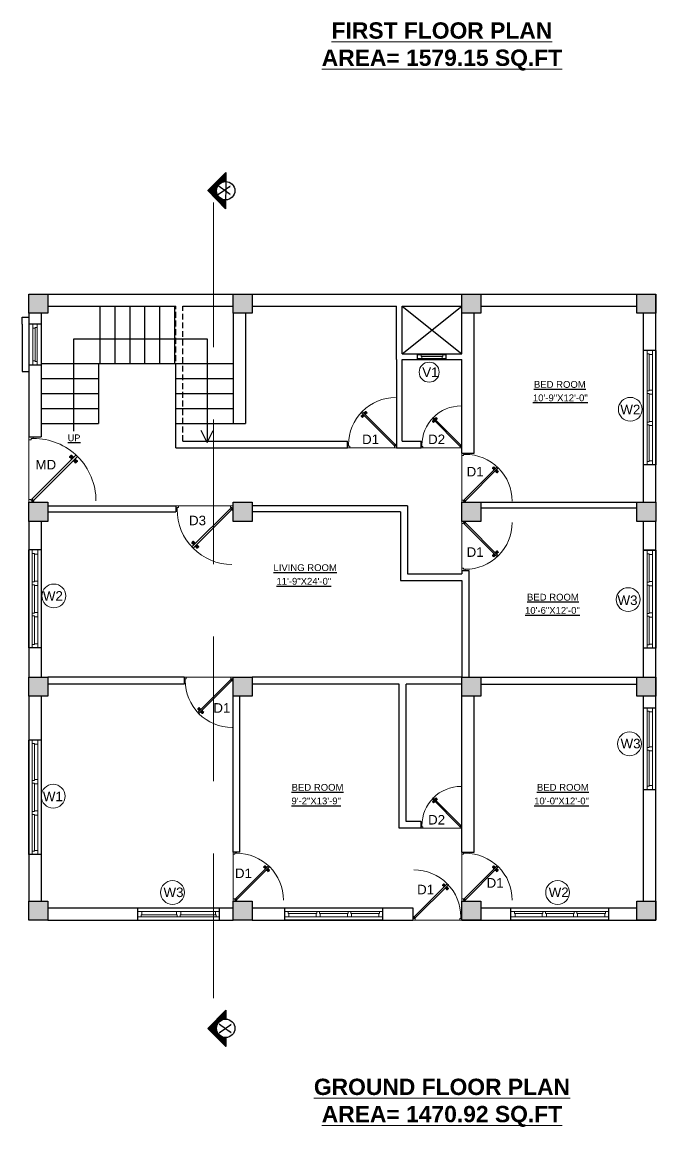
# Model space of a CAD drawing. Header units: inches. Extents: x 1397 to 20304, y -27267 to -746.
# Drawn here: x 15008 to 15473, y -20608 to -19797 of the extents above; entities that cross this region are included whole.
import ezdxf

# ---------------------------------------------------------------- set-up
doc = ezdxf.new("R2010")
doc.units = ezdxf.units.IN
doc.header["$LTSCALE"] = 17
doc.header["$MEASUREMENT"] = 0
doc.linetypes.add('21_FP_00$0$HIDDEN', pattern=[0.375, 0.25, -0.125])
doc.linetypes.add('PHANTOM2', pattern=[1.25, 0.625, -0.125, 0.125, -0.125, 0.125, -0.125])
for name, color, linetype, lineweight in [('25 BOT BAR', 12, 'Continuous', 25), ('aa_section_line', 2, 'PHANTOM2', 13), ('DOOR & WIN', 1, 'Continuous', 25), ('OUTLINE', 1, 'Continuous', 25), ('PUERTAS', 7, 'Continuous', 9), ('TEXT', 231, 'Continuous', 20), ('WINDOW FRAME PLAN', 162, 'Continuous', 18)]:
    doc.layers.add(name, color=color, linetype=linetype, lineweight=lineweight)
doc.layers.add('A-Sect-Iden', color=111, linetype='Continuous')
doc.styles.add('DIMTEXT', font='arial.ttf', dxfattribs={"height": 6})
doc.styles.add('HEADING', font='swissel.ttf')

# ---------------------------------------------------------------- blocks, each defined once
blk = doc.blocks.new('DFFDFD')
at = {"layer": 'DOOR & WIN'}
for p, q in [((-13646.78, -2252.33), (-13646.78, -2168.33)), ((-13637.78, -2168.33), (-13646.78, -2168.33)), ((-13637.78, -2168.33), (-13637.78, -2252.33)), ((-13637.78, -2252.33), (-13646.78, -2252.33)), ((-13637.78, -2252.33), (-13646.78, -2252.33))]:
    blk.add_line(p, q, dxfattribs=at)
at = {"layer": 'WINDOW FRAME PLAN'}
for p, q in [((-13644.28, -2168.33), (-13644.28, -2170.83)), ((-13644.28, -2249.83), (-13644.28, -2170.83)), ((-13644.28, -2170.83), (-13642.78, -2170.83)), ((-13642.78, -2170.83), (-13642.78, -2171.33)), ((-13642.78, -2171.33), (-13642.78, -2197.83)), ((-13642.78, -2171.33), (-13640.28, -2171.33)), ((-13640.28, -2168.33), (-13640.28, -2171.33)), ((-13640.28, -2171.33), (-13640.28, -2249.33)), ((-13644.28, -2197.83), (-13642.78, -2197.83)), ((-13642.78, -2197.33), (-13640.28, -2197.33)), ((-13644.28, -2199.83), (-13642.78, -2199.83)), ((-13642.78, -2199.83), (-13642.78, -2200.33)), ((-13642.78, -2199.83), (-13642.78, -2220.83)), ((-13642.78, -2200.33), (-13640.28, -2200.33)), ((-13644.28, -2220.83), (-13642.78, -2220.83)), ((-13644.28, -2222.83), (-13642.78, -2222.83)), ((-13642.78, -2220.33), (-13640.28, -2220.33)), ((-13642.78, -2220.83), (-13642.78, -2220.33)), ((-13642.78, -2222.83), (-13642.78, -2249.33)), ((-13642.78, -2223.33), (-13640.28, -2223.33)), ((-13644.28, -2252.33), (-13644.28, -2249.83)), ((-13644.28, -2249.83), (-13642.78, -2249.83)), ((-13642.78, -2249.33), (-13640.28, -2249.33)), ((-13642.78, -2249.83), (-13642.78, -2249.33)), ((-13640.28, -2252.33), (-13640.28, -2249.33))]:
    blk.add_line(p, q, dxfattribs=at)
blk = doc.blocks.new('3ft')
at = {"layer": 'PUERTAS', "color": 6}
for p, q in [((1.01, 2.52), (25.23, 26.74)), ((26.05, 25.92), (1.77, 1.64)), ((26.05, 25.92), (25.23, 26.74)), ((0, 2.4), (0, 0)), ((0.72, 2.4), (0, 2.4)), ((1.6, 0), (0, 0)), ((0.72, 1.52), (0.72, 2.44)), ((0.8, 1.52), (0.72, 1.52)), ((0.8, 1.52), (0.8, 2.41)), ((0.8, 1.2), (0.8, 1.52)), ((1.6, 1.2), (0.8, 1.2)), ((1.57, 1.84), (0.94, 2.47)), ((1.63, 1.89), (0.97, 2.55)), ((1.63, 1.89), (1.57, 1.84)), ((1.77, 1.64), (1.57, 1.84)), ((1.6, 0), (1.6, 1.2)), ((34.4, 0), (34.4, 1.2)), ((34.4, 1.2), (35.2, 1.2)), ((34.4, 0), (36, 0)), ((35.2, 1.2), (35.2, 2.4)), ((35.2, 2.4), (36, 2.4)), ((36, 0), (36, 2.4))]:
    blk.add_line(p, q, dxfattribs=at)
at = {"layer": 'PUERTAS', "color": 8}
for p, q in [((22.57, 24.94), (21.65, 25.68)), ((22.63, 24.99), (21.69, 25.75)), ((22.74, 25.1), (21.84, 25.9)), ((22.13, 26.28), (21.98, 26.13)), ((22.88, 25.24), (22.01, 26.06)), ((22.13, 26.28), (22.27, 26.42)), ((22.29, 26.41), (22.27, 26.42)), ((23.16, 25.52), (22.34, 26.39)), ((23.3, 25.66), (22.5, 26.56)), ((23.41, 25.77), (22.65, 26.71)), ((22.69, 24.32), (23.02, 24.83)), ((23.46, 25.83), (22.72, 26.75)), ((22.95, 24.96), (22.84, 25.07)), ((22.98, 24.99), (22.86, 25.1)), ((23.03, 25.04), (22.91, 25.15)), ((22.91, 24.53), (23.1, 24.91)), ((23.11, 25.12), (22.99, 25.23)), ((23.13, 24.76), (23.18, 24.99)), ((23.28, 25.3), (23.17, 25.41)), ((23.36, 25.37), (23.25, 25.49)), ((23.31, 24.94), (23.28, 25.08)), ((23.41, 25.43), (23.3, 25.54)), ((23.46, 25.09), (23.32, 25.13)), ((23.44, 25.45), (23.33, 25.56)), ((23.64, 25.27), (23.41, 25.22)), ((23.87, 25.49), (23.49, 25.3)), ((24.08, 25.71), (23.57, 25.38)), ((24.8, 24.56), (24.61, 24.18)), ((25.02, 24.77), (24.68, 24.26)), ((23.63, 23.38), (24.14, 23.72)), ((23.84, 23.6), (24.22, 23.79)), ((24.07, 23.82), (24.3, 23.88)), ((24.25, 24), (24.39, 23.97)), ((24.25, 23.26), (24.99, 22.34)), ((24.27, 23.64), (24.38, 23.53)), ((24.3, 23.67), (24.41, 23.56)), ((24.3, 23.32), (25.06, 22.38)), ((24.35, 23.72), (24.46, 23.61)), ((24.4, 24.15), (24.43, 24.01)), ((24.41, 23.43), (25.2, 22.53)), ((24.43, 23.8), (24.54, 23.69)), ((24.58, 24.33), (24.52, 24.1)), ((24.55, 23.57), (25.37, 22.7)), ((24.6, 23.97), (24.72, 23.86)), ((24.68, 24.05), (24.79, 23.94)), ((24.73, 24.1), (24.85, 23.99)), ((24.76, 24.13), (24.87, 24.02)), ((24.83, 23.85), (25.7, 23.03)), ((24.97, 23.99), (25.87, 23.2)), ((25.08, 24.1), (26.02, 23.34)), ((25.14, 24.15), (26.06, 23.41)), ((25.58, 22.82), (25.43, 22.67)), ((25.58, 22.82), (25.73, 22.97)), ((25.72, 22.98), (25.73, 22.97)), ((0, 0), (36, 0))]:
    blk.add_line(p, q, dxfattribs=at)
at = {"layer": 'PUERTAS', "color": 1}
for p, q in [((21.67, 25.73), (22.17, 26.23)), ((22.49, 24.95), (21.67, 25.61)), ((21.7, 25.82), (22.14, 26.26)), ((21.73, 25.79), (21.7, 25.82)), ((22.58, 26.7), (22.14, 26.26)), ((22.67, 26.73), (22.17, 26.23)), ((22.61, 26.67), (22.58, 26.7)), ((22.6, 24.96), (23.02, 25.38)), ((22.61, 24.25), (22.92, 24.72)), ((22.7, 25.07), (22.71, 25.06)), ((23.45, 25.91), (22.79, 26.73)), ((22.82, 25.06), (23.08, 25.32)), ((22.94, 24.95), (22.83, 25.07)), ((22.92, 24.72), (22.92, 24.72)), ((22.93, 24.94), (23.19, 25.21)), ((22.93, 24.84), (22.93, 24.83)), ((23.44, 25.81), (23.02, 25.38)), ((23.34, 25.58), (23.08, 25.32)), ((23.46, 25.47), (23.19, 25.21)), ((23.33, 25.7), (23.34, 25.69)), ((23.45, 25.46), (23.33, 25.57)), ((23.57, 25.47), (23.57, 25.47)), ((24.15, 25.79), (23.68, 25.48)), ((23.68, 25.48), (23.68, 25.48)), ((24.27, 25.78), (24.26, 25.79)), ((24.79, 24.38), (24.78, 24.37)), ((25.1, 24.84), (24.79, 24.38)), ((25.09, 24.96), (25.1, 24.95)), ((22.62, 24.13), (22.61, 24.14)), ((23.44, 23.31), (23.45, 23.3)), ((23.56, 23.3), (24.03, 23.61)), ((24.03, 23.61), (24.03, 23.62)), ((24.14, 23.62), (24.14, 23.62)), ((24.25, 23.62), (24.51, 23.89)), ((24.26, 23.29), (24.69, 23.71)), ((24.26, 23.63), (24.37, 23.52)), ((24.26, 23.18), (24.92, 22.37)), ((24.37, 23.52), (24.63, 23.77)), ((24.37, 23.4), (24.37, 23.4)), ((24.78, 24.15), (24.51, 23.89)), ((24.89, 24.03), (24.63, 23.77)), ((25.11, 24.14), (24.69, 23.71)), ((24.77, 24.14), (24.88, 24.03)), ((24.78, 24.26), (24.78, 24.26)), ((25, 24.03), (25, 24.03)), ((25.04, 22.36), (25.54, 22.86)), ((25.1, 22.42), (25.13, 22.39)), ((25.13, 22.39), (25.57, 22.83)), ((25.22, 24.14), (26.03, 23.48)), ((26.04, 23.37), (25.54, 22.86)), ((26.01, 23.27), (25.57, 22.83)), ((25.98, 23.3), (26.01, 23.27))]:
    blk.add_line(p, q, dxfattribs=at)
at = {"layer": 'PUERTAS', "color": 2}
for p, q in [((21.99, 26.11), (21.98, 26.13)), ((25.42, 22.68), (25.43, 22.67))]:
    blk.add_line(p, q, dxfattribs=at)
at = {"layer": 'PUERTAS', "color": 6}
for radius in [0.155, 0.0752]:
    blk.add_circle((0.82, 2.56), radius, dxfattribs=at)
blk.add_arc((0.82, 2.56), 34.38, 359.72845, 90.03333, dxfattribs=at)
at = {"layer": 'PUERTAS', "color": 1}
for centre, start, end in [((22.54, 25.01), 231.07637, 315), ((22.73, 26.68), 38.92363, 135), ((22.77, 25.12), 225, 315), ((22.99, 24.89), 135, 219.74275), ((22.87, 24.78), 315, 39.74275), ((23.28, 25.63), 315, 45), ((23.39, 25.86), 315, 38.92363), ((23.51, 25.41), 50.25725, 135), ((23.62, 25.53), 230.25725, 315), ((24.2, 25.73), 45, 135), ((24.84, 24.31), 135, 219.74275), ((25.04, 24.89), 315, 45), ((22.67, 24.2), 135, 225), ((23.51, 23.36), 225, 315), ((24.09, 23.56), 50.25725, 135), ((24.2, 23.68), 230.25725, 315), ((24.32, 23.23), 135, 218.92363), ((24.42, 23.46), 135, 225), ((24.72, 24.21), 315, 39.74275), ((24.94, 23.98), 45, 135), ((24.98, 22.42), 218.92363, 315), ((25.17, 24.08), 51.07637, 135), ((25.98, 23.42), 315, 51.07637)]:
    blk.add_arc(centre, 0.08, start, end, dxfattribs=at)
blk = doc.blocks.new('*U2802')
at = {"color": 3, "xscale": -1}
blk.add_blockref('3ft', (42, 0), dxfattribs=at)
blk = doc.blocks.new('ffddd')
at = {"layer": 'DOOR & WIN'}
for p, q in [((-13345.31, -2388.07), (-13345.31, -2316.07)), ((-13336.31, -2316.07), (-13345.31, -2316.07)), ((-13336.31, -2316.07), (-13336.31, -2388.07)), ((-13336.31, -2388.07), (-13345.31, -2388.07)), ((-13336.31, -2388.07), (-13345.31, -2388.07))]:
    blk.add_line(p, q, dxfattribs=at)
at = {"layer": 'WINDOW FRAME PLAN'}
for p, q in [((-13342.81, -2316.07), (-13342.81, -2318.57)), ((-13342.81, -2385.57), (-13342.81, -2318.57)), ((-13342.81, -2318.57), (-13341.31, -2318.57)), ((-13341.31, -2318.57), (-13341.31, -2319.07)), ((-13341.31, -2319.07), (-13341.31, -2339.57)), ((-13341.31, -2319.07), (-13338.81, -2319.07)), ((-13338.81, -2316.07), (-13338.81, -2319.07)), ((-13338.81, -2319.07), (-13338.81, -2385.07)), ((-13342.81, -2339.57), (-13341.31, -2339.57)), ((-13342.81, -2341.57), (-13341.31, -2341.57)), ((-13341.31, -2339.07), (-13338.81, -2339.07)), ((-13341.31, -2341.57), (-13341.31, -2342.07)), ((-13341.31, -2341.57), (-13341.31, -2362.57)), ((-13341.31, -2342.07), (-13338.81, -2342.07)), ((-13342.81, -2362.57), (-13341.31, -2362.57)), ((-13342.81, -2364.57), (-13341.31, -2364.57)), ((-13341.31, -2362.07), (-13338.81, -2362.07)), ((-13341.31, -2362.57), (-13341.31, -2362.07)), ((-13341.31, -2364.57), (-13341.31, -2385.57)), ((-13341.31, -2365.07), (-13338.81, -2365.07)), ((-13342.81, -2388.07), (-13342.81, -2385.57)), ((-13342.81, -2385.57), (-13341.31, -2385.57)), ((-13341.31, -2385.07), (-13338.81, -2385.07)), ((-13341.31, -2385.57), (-13341.31, -2385.07)), ((-13338.81, -2388.07), (-13338.81, -2385.07))]:
    blk.add_line(p, q, dxfattribs=at)
blk = doc.blocks.new('*U3029')
at = {"layer": 'PUERTAS', "color": 2}
for p, q in [((11.61, 30.24), (12.57, 31.2)), ((11.61, 30.24), (39.94, 1.92)), ((40.83, 2.94), (12.57, 31.2)), ((16.34, 30.46), (16.36, 30.48)), ((12.35, 26.47), (12.33, 26.45)), ((0, 0), (0, 2.8)), ((0.93, 2.8), (0, 2.8)), ((1.87, 0), (0, 0)), ((0.93, 1.4), (0.93, 2.8)), ((1.87, 1.4), (0.93, 1.4)), ((1.87, 0), (1.87, 1.4)), ((39.94, 1.92), (40.16, 2.14)), ((40.1, 2.21), (40.86, 2.97)), ((40.1, 2.21), (40.16, 2.14)), ((40.13, 0), (40.13, 1.4)), ((40.13, 1.4), (41.07, 1.4)), ((40.13, 0), (42, 0)), ((40.16, 2.14), (40.9, 2.88)), ((41.07, 1.77), (41.07, 2.81)), ((41.07, 1.4), (41.07, 1.77)), ((41.07, 1.77), (41.16, 1.77)), ((41.16, 1.77), (41.16, 2.85)), ((41.16, 2.8), (42, 2.8)), ((42, 2.8), (42, 0))]:
    blk.add_line(p, q, dxfattribs=at)
at = {"layer": 'PUERTAS', "color": 1}
for p, q in [((12.73, 29.12), (12.72, 29.11)), ((12.72, 28.98), (13.08, 28.44)), ((13.08, 28.44), (13.08, 28.43)), ((13.69, 30.08), (13.7, 30.09)), ((13.83, 30.09), (14.37, 29.73)), ((14.37, 29.73), (14.38, 29.72)), ((14.51, 29.72), (14.5, 29.72)), ((14.63, 29.71), (14.94, 29.41)), ((14.64, 30.23), (15.41, 31.18)), ((14.65, 30.11), (15.14, 29.61)), ((14.65, 29.7), (14.78, 29.83)), ((14.78, 29.98), (14.77, 29.97)), ((14.77, 29.84), (15.07, 29.54)), ((15.25, 29.1), (14.94, 29.41)), ((15.37, 29.24), (15.07, 29.54)), ((15.64, 29.12), (15.14, 29.61)), ((15.23, 29.11), (15.36, 29.24)), ((15.25, 28.97), (15.25, 28.97)), ((15.26, 28.84), (15.25, 28.84)), ((15.62, 28.3), (15.26, 28.84)), ((15.51, 29.24), (15.5, 29.24)), ((15.55, 31.19), (16.13, 30.6)), ((15.62, 31.12), (15.65, 31.15)), ((15.65, 31.15), (16.17, 30.63)), ((15.76, 29.11), (16.71, 29.88)), ((16.72, 30.01), (16.13, 30.6)), ((16.68, 30.12), (16.17, 30.63)), ((16.65, 30.09), (16.68, 30.12)), ((11.62, 27.26), (12.21, 26.67)), ((12.58, 28.16), (11.63, 27.4)), ((11.69, 27.19), (11.66, 27.15)), ((11.66, 27.15), (12.17, 26.64)), ((12.69, 26.12), (12.17, 26.64)), ((12.79, 26.09), (12.21, 26.67)), ((12.72, 26.16), (12.69, 26.12)), ((12.7, 28.16), (13.2, 27.66)), ((12.83, 28.03), (12.84, 28.04)), ((13.7, 27.04), (12.93, 26.09)), ((12.97, 28.04), (13.27, 27.74)), ((13.11, 28.16), (12.98, 28.03)), ((13.09, 28.3), (13.09, 28.3)), ((13.09, 28.17), (13.4, 27.87)), ((13.69, 27.17), (13.2, 27.66)), ((13.57, 27.43), (13.27, 27.74)), ((13.71, 27.56), (13.4, 27.87)), ((13.69, 27.57), (13.56, 27.44)), ((13.56, 27.3), (13.57, 27.3)), ((13.83, 27.55), (13.84, 27.56)), ((13.97, 27.54), (13.96, 27.55)), ((14.51, 27.19), (13.97, 27.54)), ((14.65, 27.2), (14.64, 27.19)), ((15.61, 28.15), (15.62, 28.16))]:
    blk.add_line(p, q, dxfattribs=at)
at = {"layer": 'PUERTAS', "color": 8}
for p, q in [((12.82, 28.9), (13.2, 28.3)), ((13.06, 28.65), (13.29, 28.21)), ((13.91, 29.99), (14.5, 29.61)), ((14.16, 29.74), (14.59, 29.52)), ((14.42, 29.48), (14.69, 29.42)), ((14.63, 30.14), (15.5, 31.21)), ((14.63, 29.27), (14.8, 29.31)), ((14.66, 29.69), (14.79, 29.82)), ((14.68, 29.66), (14.82, 29.79)), ((14.69, 30.07), (15.57, 31.16)), ((14.74, 29.6), (14.87, 29.73)), ((14.8, 29.09), (14.85, 29.26)), ((14.82, 29.94), (15.74, 30.99)), ((14.84, 29.51), (14.97, 29.64)), ((15.01, 28.89), (14.95, 29.16)), ((14.98, 29.77), (15.94, 30.79)), ((15.04, 29.3), (15.17, 29.43)), ((15.28, 28.62), (15.05, 29.06)), ((15.14, 29.21), (15.27, 29.34)), ((15.52, 28.37), (15.14, 28.97)), ((15.2, 29.15), (15.33, 29.28)), ((15.22, 29.12), (15.35, 29.25)), ((15.31, 29.45), (16.33, 30.41)), ((15.47, 29.29), (16.52, 30.21)), ((15.6, 29.16), (16.69, 30.04)), ((15.67, 29.09), (16.75, 29.96)), ((15.99, 30.81), (16.01, 30.83)), ((16.19, 30.65), (16.01, 30.83)), ((16.19, 30.65), (16.36, 30.48)), ((12.67, 28.18), (11.59, 27.31)), ((12.74, 28.12), (11.65, 27.23)), ((12.87, 27.99), (11.82, 27.06)), ((12, 26.81), (11.98, 26.79)), ((12.15, 26.62), (11.98, 26.79)), ((13.04, 27.82), (12.01, 26.87)), ((12.15, 26.62), (12.33, 26.45)), ((13.36, 27.5), (12.4, 26.48)), ((13.52, 27.34), (12.6, 26.28)), ((13.65, 27.21), (12.77, 26.11)), ((13.71, 27.14), (12.84, 26.06)), ((13.12, 28.15), (12.99, 28.02)), ((13.14, 28.12), (13.01, 27.99)), ((13.2, 28.06), (13.07, 27.93)), ((13.3, 27.97), (13.17, 27.84)), ((13.33, 28.39), (13.39, 28.12)), ((13.5, 27.76), (13.37, 27.63)), ((13.59, 27.67), (13.46, 27.54)), ((13.54, 28.18), (13.49, 28.01)), ((13.65, 27.61), (13.52, 27.48)), ((13.71, 28), (13.54, 27.96)), ((13.68, 27.58), (13.55, 27.45)), ((13.92, 27.79), (13.65, 27.86)), ((14.18, 27.53), (13.75, 27.76)), ((14.43, 27.28), (13.83, 27.67)), ((0, 0), (42, 0))]:
    blk.add_line(p, q, dxfattribs=at)
at = {"layer": 'PUERTAS', "color": 2}
for radius in [0.181, 0.0878]:
    blk.add_circle((41.04, 2.99), radius, dxfattribs=at)
at = {"layer": 'PUERTAS', "color": 8}
blk.add_arc((41.04, 2.99), 40.11, 89.96667, 180.27155, dxfattribs=at)
at = {"layer": 'PUERTAS', "color": 1}
for centre, start, end in [((12.79, 29.04), 135, 225), ((13.02, 28.36), 320.25725, 45), ((13.76, 30.02), 45, 135), ((14.44, 29.79), 225, 309.74275), ((14.57, 29.65), 45, 129.74275), ((14.71, 30.17), 141.07637, 225), ((14.84, 29.91), 135, 225), ((15.32, 28.91), 140.25725, 225), ((15.18, 29.03), 320.25725, 45), ((15.44, 29.3), 225, 315), ((15.48, 31.12), 45, 141.07637), ((15.7, 29.18), 225, 308.92363), ((11.69, 27.33), 128.92363, 225), ((12.63, 28.09), 45, 128.92363), ((12.86, 26.15), 225, 321.07637), ((12.9, 27.97), 45, 135), ((13.16, 28.24), 140.25725, 225), ((13.5, 27.37), 315, 45), ((13.62, 27.1), 321.07637, 45), ((13.77, 27.63), 225, 309.74275), ((13.9, 27.49), 45, 129.74275), ((14.58, 27.25), 225, 315), ((15.55, 28.23), 315, 45)]:
    blk.add_arc(centre, 0.0933, start, end, dxfattribs=at)
blk = doc.blocks.new('*U3030')
at = {"color": 3}
blk.add_blockref('3ft', (0, 0), dxfattribs=at)
blk = doc.blocks.new('2ft6in')
at = {"layer": 'PUERTAS', "color": 2}
for p, q in [((0.84, 2.1), (21.02, 22.28)), ((21.71, 21.6), (1.47, 1.37)), ((18.33, 21.76), (18.31, 21.77)), ((21.71, 21.6), (21.02, 22.28)), ((21.18, 18.9), (21.2, 18.89)), ((0, 2), (0, 0)), ((0.6, 2), (0, 2)), ((1.33, 0), (0, 0)), ((0.6, 1.26), (0.6, 2.04)), ((0.67, 1.26), (0.6, 1.26)), ((0.67, 1.26), (0.67, 2.01)), ((0.67, 1), (0.67, 1.26)), ((1.33, 1), (0.67, 1)), ((1.31, 1.53), (0.79, 2.06)), ((1.36, 1.58), (0.81, 2.12)), ((1.36, 1.58), (1.31, 1.53)), ((1.47, 1.37), (1.31, 1.53)), ((1.33, 0), (1.33, 1)), ((28.67, 0), (28.67, 1)), ((28.67, 1), (29.33, 1)), ((28.67, 0), (30, 0)), ((29.33, 1), (29.33, 2)), ((29.33, 2), (30, 2)), ((30, 0), (30, 2))]:
    blk.add_line(p, q, dxfattribs=at)
at = {"layer": 'PUERTAS', "color": 8}
for p, q in [((18.81, 20.78), (18.04, 21.4)), ((18.86, 20.83), (18.08, 21.46)), ((18.95, 20.92), (18.2, 21.58)), ((18.44, 21.9), (18.31, 21.77)), ((19.07, 21.03), (18.34, 21.72)), ((18.44, 21.9), (18.56, 22.02)), ((18.58, 22.01), (18.56, 22.02)), ((19.3, 21.26), (18.61, 22)), ((19.42, 21.38), (18.75, 22.14)), ((19.51, 21.48), (18.88, 22.26)), ((18.91, 20.27), (19.19, 20.69)), ((19.55, 21.53), (18.93, 22.3)), ((19.13, 20.8), (19.03, 20.9)), ((19.15, 20.82), (19.05, 20.92)), ((19.09, 20.44), (19.25, 20.76)), ((19.19, 20.87), (19.1, 20.96)), ((19.25, 20.93), (19.16, 21.02)), ((19.28, 20.63), (19.32, 20.83)), ((19.4, 21.08), (19.31, 21.17)), ((19.47, 21.15), (19.38, 21.24)), ((19.43, 20.78), (19.4, 20.9)), ((19.51, 21.19), (19.42, 21.28)), ((19.55, 20.91), (19.43, 20.94)), ((19.53, 21.21), (19.44, 21.3)), ((19.7, 21.06), (19.51, 21.01)), ((19.89, 21.24), (19.58, 21.08)), ((20.07, 21.42), (19.64, 21.15)), ((19.69, 19.49), (20.12, 19.76)), ((19.87, 19.67), (20.18, 19.83)), ((20.06, 19.85), (20.25, 19.9)), ((20.21, 20), (20.33, 19.97)), ((20.21, 19.38), (20.83, 18.61)), ((20.23, 19.7), (20.32, 19.61)), ((20.25, 19.72), (20.34, 19.63)), ((20.25, 19.43), (20.88, 18.65)), ((20.29, 19.76), (20.38, 19.67)), ((20.33, 20.13), (20.36, 20.01)), ((20.34, 19.53), (21, 18.77)), ((20.36, 19.83), (20.45, 19.74)), ((20.48, 20.28), (20.44, 20.08)), ((20.46, 19.64), (21.14, 18.91)), ((20.5, 19.98), (20.6, 19.89)), ((20.67, 20.47), (20.51, 20.15)), ((20.85, 20.64), (20.57, 20.22)), ((20.57, 20.04), (20.66, 19.95)), ((20.61, 20.09), (20.7, 19.99)), ((20.63, 20.11), (20.72, 20.01)), ((20.69, 19.87), (21.42, 19.19)), ((20.81, 19.99), (21.56, 19.33)), ((20.9, 20.08), (21.68, 19.45)), ((20.95, 20.13), (21.72, 19.51)), ((21.32, 19.01), (21.2, 18.89)), ((21.32, 19.01), (21.44, 19.14)), ((21.43, 19.15), (21.44, 19.14)), ((0, 0), (30, 0))]:
    blk.add_line(p, q, dxfattribs=at)
at = {"layer": 'PUERTAS', "color": 1}
for p, q in [((18.06, 21.44), (18.48, 21.86)), ((18.74, 20.79), (18.06, 21.34)), ((18.08, 21.51), (18.45, 21.88)), ((18.11, 21.49), (18.08, 21.51)), ((18.82, 22.25), (18.45, 21.88)), ((18.9, 22.28), (18.48, 21.86)), ((18.84, 22.23), (18.82, 22.25)), ((18.83, 20.8), (19.18, 21.15)), ((18.84, 20.21), (19.1, 20.6)), ((18.85, 20.11), (18.84, 20.12)), ((18.92, 20.89), (18.93, 20.88)), ((19.54, 21.59), (18.99, 22.27)), ((19.02, 20.88), (19.24, 21.1)), ((19.12, 20.8), (19.03, 20.89)), ((19.1, 20.7), (19.11, 20.69)), ((19.1, 20.6), (19.1, 20.6)), ((19.11, 20.79), (19.33, 21.01)), ((19.54, 21.5), (19.18, 21.15)), ((19.45, 21.31), (19.24, 21.1)), ((19.55, 21.22), (19.33, 21.01)), ((19.45, 21.41), (19.45, 21.41)), ((19.54, 21.22), (19.45, 21.31)), ((19.53, 19.43), (19.54, 19.42)), ((19.64, 21.23), (19.64, 21.23)), ((19.64, 19.42), (20.02, 19.67)), ((19.74, 21.24), (19.73, 21.23)), ((20.12, 21.49), (19.74, 21.24)), ((20.02, 19.67), (20.03, 19.68)), ((20.12, 19.68), (20.12, 19.68)), ((20.21, 19.69), (20.43, 19.9)), ((20.22, 21.48), (20.22, 21.49)), ((20.22, 19.41), (20.57, 19.76)), ((20.22, 19.69), (20.31, 19.6)), ((20.22, 19.32), (20.76, 18.64)), ((20.31, 19.6), (20.52, 19.81)), ((20.31, 19.5), (20.31, 19.5)), ((20.65, 20.12), (20.43, 19.9)), ((20.74, 20.03), (20.52, 19.81)), ((20.93, 20.11), (20.57, 19.76)), ((20.64, 20.11), (20.73, 20.02)), ((20.66, 20.31), (20.65, 20.31)), ((20.65, 20.21), (20.65, 20.22)), ((20.91, 20.7), (20.66, 20.31)), ((20.84, 20.02), (20.83, 20.03)), ((20.86, 18.63), (21.28, 19.05)), ((20.91, 20.8), (20.91, 20.79)), ((20.91, 18.68), (20.94, 18.66)), ((20.94, 18.66), (21.31, 19.03)), ((21.02, 20.12), (21.7, 19.57)), ((21.7, 19.47), (21.28, 19.05)), ((21.67, 19.4), (21.31, 19.03)), ((21.65, 19.42), (21.67, 19.4))]:
    blk.add_line(p, q, dxfattribs=at)
at = {"layer": 'PUERTAS', "color": 2}
for radius in [0.129, 0.0627]:
    blk.add_circle((0.68, 2.14), radius, dxfattribs=at)
at = {"layer": 'PUERTAS', "color": 8}
blk.add_arc((0.68, 2.14), 28.65, 359.72845, 90.03333, dxfattribs=at)
at = {"layer": 'PUERTAS', "color": 1}
for centre, start, end in [((18.78, 20.84), 231.07637, 315), ((18.89, 20.16), 135, 225), ((18.94, 22.23), 38.92363, 135), ((18.97, 20.93), 225, 315), ((19.16, 20.74), 135, 219.74275), ((19.06, 20.65), 315, 39.74275), ((19.4, 21.36), 315, 45), ((19.49, 21.55), 315, 38.92363), ((19.59, 19.47), 225, 315), ((19.6, 21.18), 50.25725, 135), ((19.68, 21.28), 230.25725, 315), ((20.07, 19.63), 50.25725, 135), ((20.17, 21.44), 45, 135), ((20.16, 19.73), 230.25725, 315), ((20.27, 19.36), 135, 218.92363), ((20.35, 19.55), 135, 225), ((20.7, 20.26), 135, 219.74275), ((20.6, 20.17), 315, 39.74275), ((20.78, 19.98), 45, 135), ((20.82, 18.68), 218.92363, 315), ((20.87, 20.75), 315, 45), ((20.98, 20.07), 51.07637, 135), ((21.65, 19.52), 315, 51.07637)]:
    blk.add_arc(centre, 0.0667, start, end, dxfattribs=at)
blk = doc.blocks.new('*U2794')
at = {"color": 3, "xscale": -1}
blk.add_blockref('2ft6in', (42, 0), dxfattribs=at)
blk = doc.blocks.new("5'")
at = {"layer": 'WINDOW FRAME PLAN'}
for p, q in [((10026.35, -7897.24), (10086.35, -7897.24)), ((10026.35, -7897.24), (10026.35, -7901.24)), ((10026.35, -7897.24), (10029.35, -7897.24)), ((10029.35, -7899.74), (10029.35, -7897.24)), ((10054.85, -7899.74), (10054.85, -7897.24)), ((10054.85, -7897.24), (10057.85, -7897.24)), ((10057.85, -7899.74), (10057.85, -7897.24)), ((10086.35, -7897.24), (10083.35, -7897.24)), ((10083.35, -7899.74), (10083.35, -7897.24)), ((10086.35, -7897.24), (10086.35, -7901.24)), ((10026.35, -7901.24), (10086.35, -7901.24)), ((10026.35, -7901.24), (10028.85, -7901.24)), ((10028.85, -7901.24), (10028.85, -7899.74)), ((10028.85, -7899.74), (10029.35, -7899.74)), ((10029.35, -7899.74), (10054.85, -7899.74)), ((10055.35, -7899.74), (10054.85, -7899.74)), ((10055.35, -7901.24), (10055.35, -7899.74)), ((10057.35, -7901.24), (10057.35, -7899.74)), ((10057.85, -7899.74), (10057.35, -7899.74)), ((10057.85, -7899.74), (10083.35, -7899.74)), ((10083.85, -7899.74), (10083.35, -7899.74)), ((10083.85, -7901.24), (10083.85, -7899.74)), ((10086.35, -7901.24), (10083.85, -7901.24))]:
    blk.add_line(p, q, dxfattribs=at)

msp = doc.modelspace()

# ---------------------------------------------------------------- hatches: boundary and pattern name
at = {"layer": 'A-Sect-Iden', "ltscale": 0.5}
h = msp.add_hatch(dxfattribs=at)
h.set_pattern_fill('ANSI37', color=2, scale=5, style=0)
h.set_pattern_definition([(45, (-10691.9228, -26102.2208), (-0.441941738, 0.441941738), []), (135, (-10691.9228, -26102.2208), (-0.441941738, -0.441941738), [])])
h.paths.add_polyline_path([(15157.08, -19927.45), (15157.02, -19933.95), (15143.91, -19920.57), (15157.29, -19907.46), (15157.22, -19913.95, 1)])
h = msp.add_hatch(dxfattribs=at)
h.set_pattern_fill('ANSI37', color=2, scale=5, style=0)
h.set_pattern_definition([(45, (-10691.8982, -26717.5947), (-0.441941738, 0.441941738), []), (135, (-10691.8982, -26717.5947), (-0.441941738, -0.441941738), [])])
h.paths.add_polyline_path([(15157.18, -20542.83), (15157.18, -20549.32), (15143.93, -20536.08), (15157.18, -20522.83), (15157.18, -20529.33, 1)])
at = {"layer": 'DOOR & WIN'}
h = msp.add_hatch(color=256, dxfattribs=at)
h.dxf.hatch_style = 1
h.paths.add_polyline_path([(15026.62, -19996.64), (15012.62, -19996.64), (15012.62, -20010.64), (15026.62, -20010.64)])
h = msp.add_hatch(color=256, dxfattribs=at)
h.dxf.hatch_style = 1
h.paths.add_polyline_path([(15176.62, -19996.64), (15162.62, -19996.64), (15162.62, -20010.64), (15176.62, -20010.64)])
h = msp.add_hatch(color=256, dxfattribs=at)
h.dxf.hatch_style = 1
h.paths.add_polyline_path([(15344.62, -19996.64), (15330.62, -19996.64), (15330.62, -20010.64), (15344.62, -20010.64)])
h = msp.add_hatch(color=256, dxfattribs=at)
h.dxf.hatch_style = 1
h.paths.add_polyline_path([(15473.08, -19996.64), (15459.08, -19996.64), (15459.08, -20010.64), (15473.08, -20010.64)])
h = msp.add_hatch(color=256, dxfattribs=at)
h.dxf.hatch_style = 1
h.paths.add_polyline_path([(15026.62, -20149.64), (15012.62, -20149.64), (15012.62, -20163.64), (15026.62, -20163.64)])
h = msp.add_hatch(color=256, dxfattribs=at)
h.dxf.hatch_style = 1
h.paths.add_polyline_path([(15176.62, -20149.64), (15162.62, -20149.64), (15162.62, -20163.64), (15176.62, -20163.64)])
h = msp.add_hatch(color=256, dxfattribs=at)
h.dxf.hatch_style = 1
h.paths.add_polyline_path([(15344.62, -20149.64), (15330.62, -20149.64), (15330.62, -20163.64), (15344.62, -20163.64)])
h = msp.add_hatch(color=256, dxfattribs=at)
h.dxf.hatch_style = 1
h.paths.add_polyline_path([(15473.08, -20149.64), (15459.08, -20149.64), (15459.08, -20163.64), (15473.08, -20163.64)])
h = msp.add_hatch(color=256, dxfattribs=at)
h.dxf.hatch_style = 1
h.paths.add_polyline_path([(15026.62, -20278.13), (15012.62, -20278.13), (15012.62, -20292.13), (15026.62, -20292.13)])
h = msp.add_hatch(color=256, dxfattribs=at)
h.dxf.hatch_style = 1
h.paths.add_polyline_path([(15176.62, -20278.13), (15162.62, -20278.13), (15162.62, -20292.13), (15176.62, -20292.13)])
h = msp.add_hatch(color=256, dxfattribs=at)
h.dxf.hatch_style = 1
h.paths.add_polyline_path([(15344.62, -20278.13), (15330.62, -20278.13), (15330.62, -20292.13), (15344.62, -20292.13)])
h = msp.add_hatch(color=256, dxfattribs=at)
h.dxf.hatch_style = 1
h.paths.add_polyline_path([(15473.08, -20278.13), (15459.08, -20278.13), (15459.08, -20292.13), (15473.08, -20292.13)])
h = msp.add_hatch(color=256, dxfattribs=at)
h.dxf.hatch_style = 1
h.paths.add_polyline_path([(15026.62, -20442.64), (15012.62, -20442.64), (15012.62, -20456.64), (15026.62, -20456.64)])
h = msp.add_hatch(color=256, dxfattribs=at)
h.dxf.hatch_style = 1
h.paths.add_polyline_path([(15176.62, -20442.64), (15162.62, -20442.64), (15162.62, -20456.64), (15176.62, -20456.64)])
h = msp.add_hatch(color=256, dxfattribs=at)
h.dxf.hatch_style = 1
h.paths.add_polyline_path([(15344.62, -20442.64), (15330.62, -20442.64), (15330.62, -20456.64), (15344.62, -20456.64)])
h = msp.add_hatch(color=256, dxfattribs=at)
h.dxf.hatch_style = 1
h.paths.add_polyline_path([(15473.08, -20442.64), (15459.08, -20442.64), (15459.08, -20456.64), (15473.08, -20456.64)])

# ---------------------------------------------------------------- linework, layer by layer
at = {"layer": '25 BOT BAR'}
for p, q in [((15026.62, -19996.64), (15162.62, -19996.64)), ((15026.62, -20005.64), (15120.62, -20005.64)), ((15064.62, -20005.64), (15064.62, -20047.64)), ((15075.62, -20005.64), (15075.62, -20047.64)), ((15086.62, -20005.64), (15086.62, -20047.64)), ((15097.62, -20005.64), (15097.62, -20047.64)), ((15108.62, -20005.64), (15108.62, -20047.64)), ((15119.62, -20005.64), (15119.62, -20047.64)), ((15125.62, -20005.64), (15162.62, -20005.64)), ((15282.62, -20044.64), (15282.62, -20005.64)), ((15286.62, -20040.64), (15330.62, -20005.64)), ((15286.62, -20005.64), (15330.62, -20040.64)), ((15007.62, -20018.64), (15007.62, -20013.64)), ((15007.62, -20013.64), (15012.62, -20013.64)), ((15012.62, -20010.64), (15012.62, -20029.83)), ((15021.62, -20010.64), (15021.62, -20101.64)), ((15162.62, -20010.64), (15162.62, -20091.64)), ((15171.62, -20010.64), (15171.62, -20091.64)), ((15007.62, -20018.64), (15007.62, -20048.64)), ((15012.62, -20018.64), (15012.62, -20048.64)), ((15021.62, -20018.64), (15012.62, -20018.64)), ((15045.62, -20097.44), (15045.62, -20029.64)), ((15045.62, -20029.64), (15143.62, -20029.64)), ((15143.62, -20029.64), (15143.62, -20105.78)), ((15021.62, -20047.64), (15063.62, -20047.64)), ((15063.62, -20047.64), (15063.62, -20091.64)), ((15063.62, -20047.64), (15120.62, -20047.64)), ((15118.62, -20047.64), (15162.62, -20047.64)), ((15120.62, -20109.64), (15120.62, -20047.64)), ((15298.12, -20044.64), (15298.12, -20040.64)), ((15319.12, -20044.64), (15319.12, -20040.64)), ((15007.62, -20048.64), (15007.62, -20053.64)), ((15007.62, -20053.64), (15012.62, -20053.64)), ((15012.62, -20048.64), (15012.62, -20101.64)), ((15012.62, -20048.64), (15021.62, -20048.64)), ((15021.62, -20058.64), (15063.62, -20058.64)), ((15120.62, -20058.64), (15162.62, -20058.64)), ((15021.62, -20069.64), (15063.62, -20069.64)), ((15120.62, -20069.64), (15162.62, -20069.64)), ((15021.62, -20080.64), (15063.62, -20080.64)), ((15120.62, -20080.64), (15162.62, -20080.64)), ((15021.62, -20091.64), (15063.62, -20091.64)), ((15120.62, -20091.64), (15162.62, -20091.64)), ((15162.62, -20091.64), (15171.62, -20091.64)), ((15012.62, -20101.64), (15021.62, -20101.64)), ((15125.62, -20104.64), (15246.62, -20104.64)), ((15143.62, -20105.78), (15139.22, -20096.94)), ((15143.62, -20105.78), (15148.01, -20096.94)), ((15246.62, -20109.64), (15246.62, -20104.64)), ((15286.62, -20104.64), (15300.62, -20104.64)), ((15300.62, -20109.64), (15300.62, -20104.64)), ((15120.62, -20109.64), (15246.62, -20109.64)), ((15282.62, -20109.64), (15300.62, -20109.64)), ((15330.62, -20113.64), (15339.62, -20113.64)), ((15026.62, -20152.14), (15120.62, -20152.14)), ((15120.62, -20152.14), (15120.62, -20156.64)), ((15290.62, -20152.14), (15176.62, -20152.14)), ((15290.62, -20152.14), (15290.62, -20202.14)), ((15026.62, -20156.64), (15120.62, -20156.64)), ((15285.62, -20156.64), (15176.62, -20156.64)), ((15285.62, -20156.64), (15285.62, -20207.14)), ((15012.62, -20163.64), (15012.62, -20278.13)), ((15021.62, -20163.64), (15021.62, -20278.13)), ((15290.62, -20202.14), (15330.62, -20202.14)), ((15330.62, -20199.64), (15330.62, -20202.14)), ((15330.62, -20199.64), (15335.62, -20199.64)), ((15335.62, -20199.64), (15335.62, -20278.13)), ((15285.62, -20207.14), (15330.62, -20207.14)), ((15330.62, -20207.14), (15330.62, -20278.13)), ((15126.62, -20278.13), (15026.62, -20278.13)), ((15126.62, -20283.13), (15026.62, -20283.13)), ((15126.62, -20278.13), (15126.62, -20283.13)), ((15330.62, -20278.13), (15176.62, -20278.13)), ((15284.62, -20283.13), (15176.62, -20283.13)), ((15330.62, -20283.13), (15289.62, -20283.13)), ((15344.62, -20278.13), (15459.08, -20278.13)), ((15344.62, -20283.13), (15459.08, -20283.13)), ((15012.62, -20292.13), (15012.62, -20442.64)), ((15021.62, -20292.13), (15021.62, -20442.64)), ((15162.62, -20406.64), (15162.62, -20292.13)), ((15167.62, -20406.64), (15167.62, -20292.13)), ((15464.08, -20300.64), (15473.08, -20300.64)), ((15464.08, -20360.64), (15473.08, -20360.64)), ((15300.62, -20384.13), (15289.62, -20384.13)), ((15300.62, -20389.13), (15300.62, -20384.13)), ((15300.62, -20389.13), (15284.62, -20389.13)), ((15167.62, -20406.64), (15162.62, -20406.64)), ((15330.62, -20406.64), (15339.62, -20406.64)), ((15026.62, -20447.64), (15162.62, -20447.64)), ((15092.62, -20456.64), (15092.62, -20447.64)), ((15152.62, -20456.64), (15152.62, -20447.64)), ((15294.62, -20447.64), (15294.62, -20456.64)), ((15026.62, -20456.64), (15162.62, -20456.64))]:
    msp.add_line(p, q, dxfattribs=at)
at = {"layer": '25 BOT BAR', "linetype": '21_FP_00$0$HIDDEN'}
for p, q in [((15120.62, -20109.64), (15120.62, -20005.64)), ((15125.62, -20104.64), (15125.62, -20005.64))]:
    msp.add_line(p, q, dxfattribs=at)
at = {"layer": 'A-Sect-Iden', "ltscale": 0.5}
for points in [[(15157.27, -19912.96), (15157.05, -19933.93), (15143.95, -19920.55), (15157.32, -19907.44), (15157.27, -19912.96)], [(15157.18, -20542.83), (15157.18, -20549.32), (15143.93, -20536.08), (15157.18, -20522.83), (15157.18, -20529.33)]]:
    msp.add_lwpolyline(points, dxfattribs=at)
for centre in [(15157.15, -19920.7), (15157.18, -20536.08)]:
    msp.add_circle(centre, 6.75, dxfattribs=at)
at = {"layer": 'aa_section_line', "linetype": '21_FP_00$0$HIDDEN', "ltscale": 25}
msp.add_line((15148.19, -19929.45), (15148.18, -20523.24), dxfattribs=at)
at = {"layer": 'DOOR & WIN'}
for p, q in [((15162.62, -19996.64), (15473.08, -19996.64)), ((15473.08, -20149.64), (15473.08, -19996.64)), ((15176.62, -20005.64), (15282.62, -20005.64)), ((15286.62, -20005.64), (15330.62, -20005.64)), ((15344.62, -20005.64), (15459.08, -20005.64)), ((15464.08, -20149.64), (15464.08, -20010.64)), ((15282.62, -20044.64), (15282.62, -20109.64)), ((15286.62, -20040.64), (15330.62, -20040.64)), ((15286.62, -20044.64), (15330.62, -20044.64)), ((15344.62, -20149.64), (15459.08, -20149.64)), ((15344.62, -20153.64), (15459.08, -20153.64)), ((15464.08, -20278.13), (15464.08, -20163.64)), ((15473.08, -20456.64), (15473.08, -20163.64)), ((15284.62, -20389.13), (15284.62, -20283.13)), ((15289.62, -20384.13), (15289.62, -20283.13)), ((15330.62, -20406.64), (15330.62, -20292.13)), ((15339.62, -20406.64), (15339.62, -20292.13)), ((15464.08, -20442.64), (15464.08, -20292.13)), ((15176.62, -20447.64), (15294.62, -20447.64)), ((15344.62, -20447.64), (15459.08, -20447.64)), ((15176.62, -20456.64), (15294.62, -20456.64)), ((15330.62, -20456.64), (15473.08, -20456.64))]:
    msp.add_line(p, q, dxfattribs=at)
at = {"layer": 'OUTLINE'}
for p, q in [((15286.62, -20040.64), (15286.62, -20005.64)), ((15330.62, -20040.64), (15330.62, -20010.64)), ((15339.62, -20113.64), (15339.62, -20010.64)), ((15286.62, -20104.64), (15286.62, -20044.64)), ((15330.62, -20109.64), (15330.62, -20044.64)), ((15330.62, -20113.64), (15330.62, -20109.64)), ((15464.08, -20184.89), (15473.08, -20184.89))]:
    msp.add_line(p, q, dxfattribs=at)
for points in [[(15012.62, -19996.64), (15026.62, -19996.64), (15026.62, -20010.64), (15012.62, -20010.64)], [(15162.62, -19996.64), (15176.62, -19996.64), (15176.62, -20010.64), (15162.62, -20010.64)], [(15330.62, -19996.64), (15344.62, -19996.64), (15344.62, -20010.64), (15330.62, -20010.64)], [(15459.08, -19996.64), (15473.08, -19996.64), (15473.08, -20010.64), (15459.08, -20010.64)], [(15012.62, -20149.64), (15026.62, -20149.64), (15026.62, -20163.64), (15012.62, -20163.64)], [(15162.62, -20149.64), (15176.62, -20149.64), (15176.62, -20163.64), (15162.62, -20163.64)], [(15330.62, -20149.64), (15344.62, -20149.64), (15344.62, -20163.64), (15330.62, -20163.64)], [(15459.08, -20149.64), (15473.08, -20149.64), (15473.08, -20163.64), (15459.08, -20163.64)], [(15012.62, -20278.13), (15026.62, -20278.13), (15026.62, -20292.13), (15012.62, -20292.13)], [(15162.62, -20278.13), (15176.62, -20278.13), (15176.62, -20292.13), (15162.62, -20292.13)], [(15330.62, -20278.13), (15344.62, -20278.13), (15344.62, -20292.13), (15330.62, -20292.13)], [(15459.08, -20278.13), (15473.08, -20278.13), (15473.08, -20292.13), (15459.08, -20292.13)], [(15012.62, -20442.64), (15026.62, -20442.64), (15026.62, -20456.64), (15012.62, -20456.64)], [(15162.62, -20442.64), (15176.62, -20442.64), (15176.62, -20456.64), (15162.62, -20456.64)], [(15330.62, -20442.64), (15344.62, -20442.64), (15344.62, -20456.64), (15330.62, -20456.64)], [(15459.08, -20442.64), (15473.08, -20442.64), (15473.08, -20456.64), (15459.08, -20456.64)]]:
    msp.add_lwpolyline(points, close=True, dxfattribs=at)
at = {"layer": 'TEXT'}
for centre, radius in [((15306.59, -20054.04), 7.35), ((15454.27, -20081.32), 8.75), ((15030.9, -20218.41), 8.75), ((15452.76, -20221.09), 8.75), ((15453.72, -20327.05), 8.75), ((15030.4, -20365.56), 8.75), ((15118.04, -20436.32), 8.75), ((15400.91, -20436.32), 8.75)]:
    msp.add_circle(centre, radius, dxfattribs=at)
at = {"layer": 'WINDOW FRAME PLAN'}
for p, q in [((15015.38, -20018.64), (15015.38, -20021.64)), ((15015.38, -20021.64), (15015.38, -20045.64)), ((15017.19, -20021.64), (15015.38, -20021.64)), ((15017.19, -20046.14), (15017.19, -20021.14)), ((15017.19, -20021.14), (15017.19, -20021.64)), ((15018.68, -20021.14), (15017.19, -20021.14)), ((15018.68, -20018.64), (15018.68, -20021.14)), ((15018.68, -20021.14), (15018.68, -20046.14)), ((15017.19, -20045.64), (15015.38, -20045.64)), ((15015.38, -20048.64), (15015.38, -20045.64)), ((15017.19, -20046.14), (15017.19, -20045.64)), ((15018.68, -20046.14), (15017.19, -20046.14)), ((15018.68, -20048.64), (15018.68, -20046.14)), ((15298.12, -20041.39), (15319.12, -20041.39)), ((15298.12, -20041.39), (15300.62, -20041.39)), ((15298.12, -20043.89), (15319.12, -20043.89)), ((15298.12, -20043.89), (15301.12, -20043.89)), ((15300.62, -20041.39), (15300.62, -20042.39)), ((15300.62, -20042.39), (15301.12, -20042.39)), ((15301.12, -20042.39), (15316.12, -20042.39)), ((15301.12, -20042.39), (15301.12, -20043.89)), ((15316.12, -20042.39), (15316.12, -20043.89)), ((15316.62, -20042.39), (15316.12, -20042.39)), ((15319.12, -20043.89), (15316.12, -20043.89)), ((15319.12, -20041.39), (15316.62, -20041.39)), ((15316.62, -20041.39), (15316.62, -20042.39))]:
    msp.add_line(p, q, dxfattribs=at)

# ---------------------------------------------------------------- block references
at = {"layer": '25 BOT BAR', "rotation": 270}
msp.add_blockref("5'", (23367.82, -10274.3), dxfattribs=at)
at = {"layer": '25 BOT BAR'}
msp.add_blockref("5'", (5066.27, -12552.91), dxfattribs=at)
at = {"layer": 'DOOR & WIN', "xscale": -1}
for name, p in [('*U3030', (15282.62, -20109.64)), ('*U2802', (15336.62, -20456.64))]:
    msp.add_blockref(name, p, dxfattribs=at)
at = {"layer": 'DOOR & WIN'}
for p in [(15288.62, -20109.64), (15288.62, -20389.13)]:
    msp.add_blockref('*U2794', p, dxfattribs=at)
at = {"layer": 'DOOR & WIN', "xscale": 1.14285714, "yscale": 1.14285714, "zscale": 1.14285714, "rotation": 270}
msp.add_blockref('*U3029', (15012.62, -20101.64), dxfattribs=at)
at = {"layer": 'DOOR & WIN', "rotation": 270}
for p in [(15330.62, -20107.64), (15330.62, -20400.64)]:
    msp.add_blockref('*U2802', p, dxfattribs=at)
at = {"layer": 'DOOR & WIN', "xscale": -1}
for name, p, rotation in [('*U3029', (15120.62, -20152.14), 180), ('*U2802', (15330.62, -20205.64), 270), ('*U2802', (15120.62, -20278.13), 180), ('*U3030', (15162.62, -20442.64), 270)]:
    msp.add_blockref(name, p, dxfattribs=dict(at, rotation=rotation))
at = {"layer": 'OUTLINE'}
for name, p in [('DFFDFD', (29110.86, -17869.82)), ('ffddd', (28357.93, -17868.58)), ('ffddd', (28809.4, -17868.82)), ('DFFDFD', (28659.4, -18156.06))]:
    msp.add_blockref(name, p, dxfattribs=at)
at = {"layer": 'OUTLINE', "rotation": 270}
for p in [(17588.69, -33792.96), (17754.69, -33792.96)]:
    msp.add_blockref('ffddd', p, dxfattribs=at)

# ---------------------------------------------------------------- texts
at = {"layer": 'A-Sect-Iden', "ltscale": 0.5, "char_height": 9, "width": 12.25, "attachment_point": 5, "style": 'HEADING'}
for insert, rotation in [((15156.05, -19920.31), 269.26311), ((15156.73, -20536.22), 269.85507)]:
    msp.add_mtext('X', dxfattribs=dict(at, insert=insert, rotation=rotation))
at = {"layer": 'DOOR & WIN', "char_height": 5, "attachment_point": 5}
for s, insert in [('{\\fArial TUR|b0|i0|c0|p34;\\L\\C7;BED ROOM}', (15402.54, -20063.06)), ('{\\fArial TUR|b0|i0|c0|p34;\\L\\C7;10\'-9"X12\'-0"}', (15402.89, -20072.92)), ('{\\L\\C7;UP}', (15045.79, -20102.32)), ('{\\fArial TUR|b0|i0|c162|p34;\\L\\C7; \\fArial TUR|b0|i0|c0|p34;LIVING \\fArial TUR|b0|i0|c162|p34;ROOM}', (15214.53, -20197.68)), ('{\\fArial TUR|b0|i0|c0|p34;\\L\\C7;11\'-9"X24\'-0"}', (15214.53, -20207.68)), ('{\\fArial TUR|b0|i0|c0|p34;\\L\\C7;BED ROOM}', (15397.46, -20219.35)), ('{\\fArial TUR|b0|i0|c0|p34;\\L\\C7;10\'-6"X12\'-0"}', (15397.09, -20229.07)), ('{\\fArial TUR|b0|i0|c162|p34;\\L\\C7; \\fArial TUR|b0|i0|c0|p34;BED \\fArial TUR|b0|i0|c162|p34;ROOM}', (15223.61, -20359.06)), ('{\\fArial TUR|b0|i0|c162|p34;\\L\\C7; \\fArial TUR|b0|i0|c0|p34;BED \\fArial TUR|b0|i0|c162|p34;ROOM}', (15403.79, -20359.06)), ('{\\fArial TUR|b0|i0|c0|p34;\\L\\C7;9\'-2"X13\'-9"}', (15223.61, -20369.06)), ('{\\fArial TUR|b0|i0|c0|p34;\\L\\C7;10\'-0"X12\'-0"}', (15403.79, -20369.06))]:
    msp.add_mtext(s, dxfattribs=dict(at, insert=insert))
at = {"layer": 'TEXT', "style": 'DIMTEXT'}
for s, p in [('V1', (15301.49, -20057.56)), ('W2', (15446.99, -20084.95)), ('D1', (15257.3, -20106.86)), ('D2', (15305.77, -20106.86)), ('MD', (15017.41, -20125.47)), ('D1', (15334.06, -20130.61)), ('D3', (15130.19, -20166.47)), ('D1', (15334.06, -20189.71)), ('W3', (15444.91, -20225.09)), ('D1', (15148.07, -20304.19)), ('W3', (15447.16, -20330.38)), ('D2', (15305.77, -20386.35)), ('D1', (15163.92, -20425.66)), ('D1', (15348.75, -20432.71)), ('W3', (15111.48, -20439.65)), ('D1', (15297.7, -20437.61)), ('W2', (15394.35, -20439.65))]:
    msp.add_text(s, height=7, dxfattribs=at).set_placement(p)
for s, p in [('W2', (15022.9, -20221.91)), ('W1', (15022.9, -20369.19))]:
    msp.add_text(s, height=7, rotation=360, dxfattribs=at).set_placement(p)
at = {"layer": 'TEXT', "char_height": 12, "width": 396.2985, "attachment_point": 2}
for s, insert in [('{\\fArial|b1|i0|c0|p34;\\LFIRST FLOOR PLAN \\PAREA= 1579.15 SQ.FT}', (15315.95, -19797.01)), ('{\\fArial|b1|i0|c0|p34;\\LGROUND FLOOR PLAN \\PAREA= 1470.92 SQ.FT}', (15315.95, -20573.06))]:
    msp.add_mtext(s, dxfattribs=dict(at, insert=insert))

doc.saveas('drawing.dxf')
